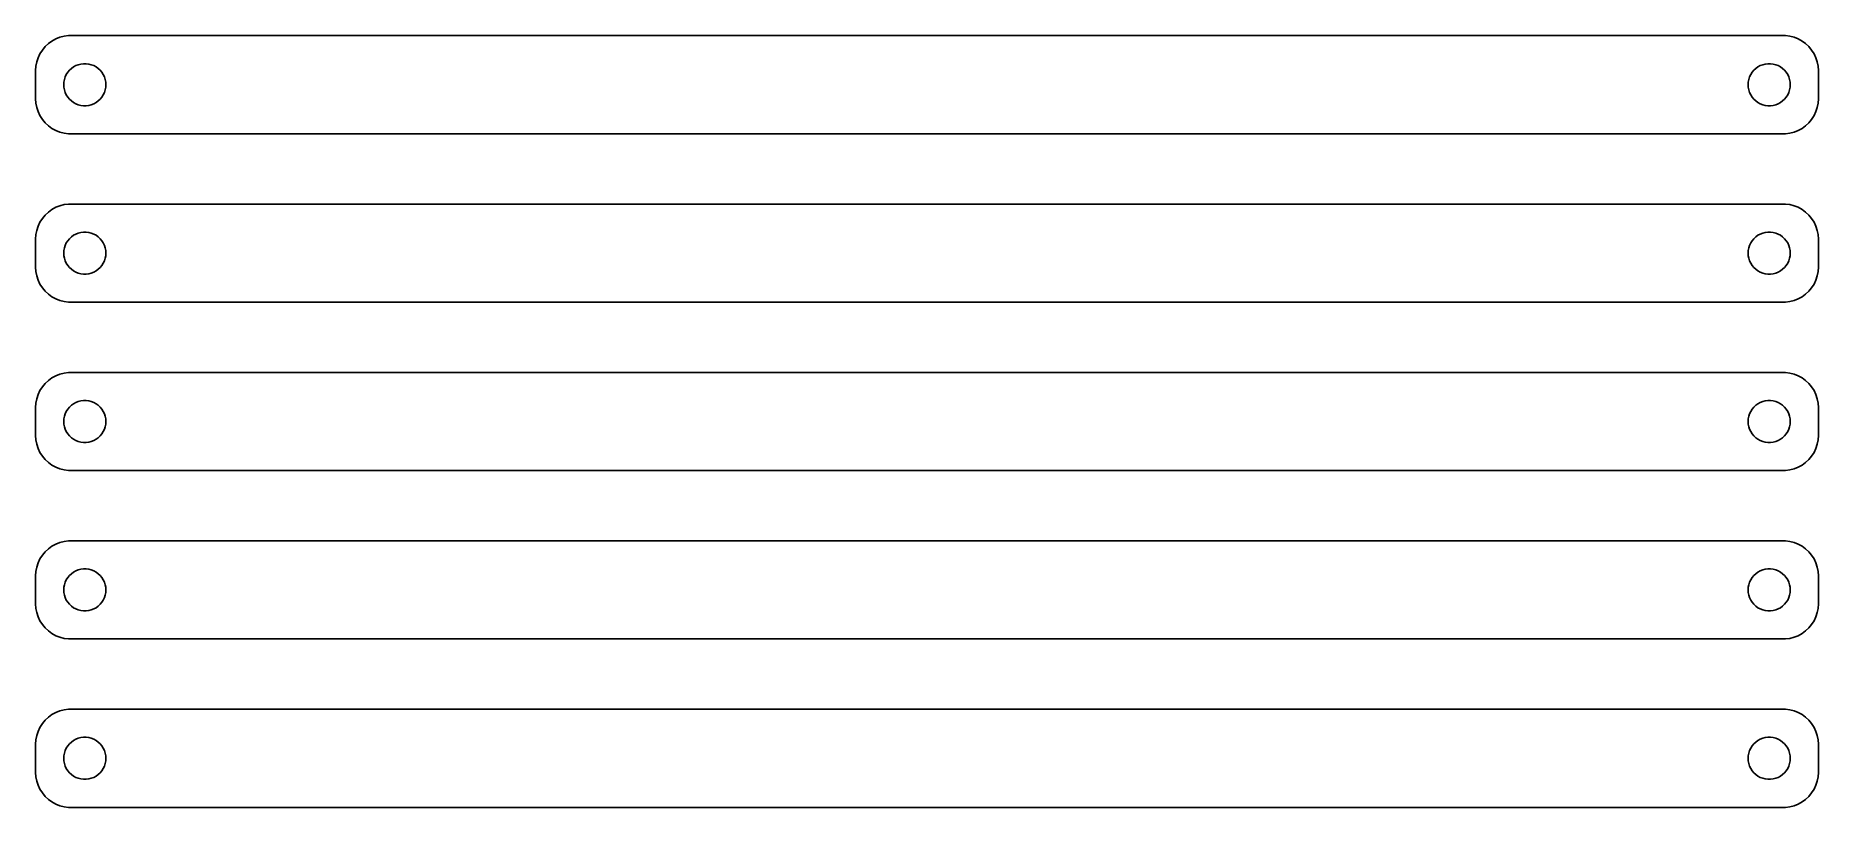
# Model space of a CAD drawing. Header units: metres. Extents: x -127 to 127, y 113 to 223.
import ezdxf

# ---------------------------------------------------------------- set-up
doc = ezdxf.new("R2010")
doc.units = ezdxf.units.M

msp = doc.modelspace()

# ---------------------------------------------------------------- linework, layer by layer
for p, q in [((-125.645, 221.423), (-126.045, 220.939)), ((-125.187, 221.853), (-125.645, 221.423)), ((-124.679, 222.222), (-125.187, 221.853)), ((-124.129, 222.524), (-124.679, 222.222)), ((-123.545, 222.755), (-124.129, 222.524)), ((-122.937, 222.911), (-123.545, 222.755)), ((-122.314, 222.99), (-122.937, 222.911)), ((122.314, 222.99), (-122.314, 222.99)), ((122.937, 222.911), (122.314, 222.99)), ((123.545, 222.755), (122.937, 222.911)), ((124.129, 222.524), (123.545, 222.755)), ((124.679, 222.222), (124.129, 222.524)), ((125.187, 221.853), (124.679, 222.222)), ((125.645, 221.423), (125.187, 221.853)), ((126.045, 220.939), (125.645, 221.423)), ((-126.961, 218.627), (-127, 218)), ((-126.843, 219.243), (-126.961, 218.627)), ((-126.649, 219.841), (-126.843, 219.243)), ((-126.382, 220.409), (-126.649, 219.841)), ((-126.045, 220.939), (-126.382, 220.409)), ((-121.912, 218.312), (-121.607, 218.533)), ((-121.607, 218.533), (-121.277, 218.714)), ((-121.277, 218.714), (-120.927, 218.853)), ((-120.927, 218.853), (-120.562, 218.947)), ((-120.562, 218.947), (-120.188, 218.994)), ((-120.188, 218.994), (-119.812, 218.994)), ((-119.812, 218.994), (-119.438, 218.947)), ((-119.438, 218.947), (-119.073, 218.853)), ((-119.073, 218.853), (-118.723, 218.714)), ((-118.723, 218.714), (-118.393, 218.533)), ((-118.393, 218.533), (-118.088, 218.312)), ((118.088, 218.312), (118.393, 218.533)), ((118.393, 218.533), (118.723, 218.714)), ((118.723, 218.714), (119.073, 218.853)), ((119.073, 218.853), (119.438, 218.947)), ((119.438, 218.947), (119.812, 218.994)), ((119.812, 218.994), (120.188, 218.994)), ((120.188, 218.994), (120.562, 218.947)), ((120.562, 218.947), (120.927, 218.853)), ((120.927, 218.853), (121.277, 218.714)), ((121.277, 218.714), (121.607, 218.533)), ((121.607, 218.533), (121.912, 218.312)), ((126.382, 220.409), (126.045, 220.939)), ((126.649, 219.841), (126.382, 220.409)), ((126.843, 219.243), (126.649, 219.841)), ((126.961, 218.627), (126.843, 219.243)), ((127, 218), (126.961, 218.627)), ((-127, 218), (-127, 214)), ((-123, 216), (-122.976, 216.376)), ((-122.976, 215.624), (-123, 216)), ((-122.976, 216.376), (-122.906, 216.746)), ((-122.906, 216.746), (-122.789, 217.104)), ((-122.789, 217.104), (-122.629, 217.445)), ((-122.629, 217.445), (-122.427, 217.763)), ((-122.427, 217.763), (-122.187, 218.054)), ((-122.187, 218.054), (-121.912, 218.312)), ((-118.088, 218.312), (-117.813, 218.054)), ((-117.813, 218.054), (-117.573, 217.763)), ((-117.573, 217.763), (-117.371, 217.445)), ((-117.371, 217.445), (-117.211, 217.104)), ((-117.211, 217.104), (-117.094, 216.746)), ((-117.094, 216.746), (-117.024, 216.376)), ((-117.024, 216.376), (-117, 216)), ((-117, 216), (-117.024, 215.624)), ((117, 216), (117.024, 216.376)), ((117.024, 215.624), (117, 216)), ((117.024, 216.376), (117.094, 216.746)), ((117.094, 216.746), (117.211, 217.104)), ((117.211, 217.104), (117.371, 217.445)), ((117.371, 217.445), (117.573, 217.763)), ((117.573, 217.763), (117.813, 218.054)), ((117.813, 218.054), (118.088, 218.312)), ((121.912, 218.312), (122.187, 218.054)), ((122.187, 218.054), (122.427, 217.763)), ((122.427, 217.763), (122.629, 217.445)), ((122.629, 217.445), (122.789, 217.104)), ((122.789, 217.104), (122.906, 216.746)), ((122.906, 216.746), (122.976, 216.376)), ((122.976, 216.376), (123, 216)), ((123, 216), (122.976, 215.624)), ((127, 214), (127, 218)), ((-127, 214), (-126.961, 213.373)), ((-126.961, 213.373), (-126.843, 212.757)), ((-122.906, 215.254), (-122.976, 215.624)), ((-122.789, 214.896), (-122.906, 215.254)), ((-122.629, 214.555), (-122.789, 214.896)), ((-122.427, 214.237), (-122.629, 214.555)), ((-122.187, 213.946), (-122.427, 214.237)), ((-121.912, 213.688), (-122.187, 213.946)), ((-121.607, 213.467), (-121.912, 213.688)), ((-121.277, 213.286), (-121.607, 213.467)), ((-118.393, 213.467), (-118.723, 213.286)), ((-118.088, 213.688), (-118.393, 213.467)), ((-117.813, 213.946), (-118.088, 213.688)), ((-117.573, 214.237), (-117.813, 213.946)), ((-117.371, 214.555), (-117.573, 214.237)), ((-117.211, 214.896), (-117.371, 214.555)), ((-117.094, 215.254), (-117.211, 214.896)), ((-117.024, 215.624), (-117.094, 215.254)), ((117.094, 215.254), (117.024, 215.624)), ((117.211, 214.896), (117.094, 215.254)), ((117.371, 214.555), (117.211, 214.896)), ((117.573, 214.237), (117.371, 214.555)), ((117.813, 213.946), (117.573, 214.237)), ((118.088, 213.688), (117.813, 213.946)), ((118.393, 213.467), (118.088, 213.688)), ((118.723, 213.286), (118.393, 213.467)), ((121.607, 213.467), (121.277, 213.286)), ((121.912, 213.688), (121.607, 213.467)), ((122.187, 213.946), (121.912, 213.688)), ((122.427, 214.237), (122.187, 213.946)), ((122.629, 214.555), (122.427, 214.237)), ((122.789, 214.896), (122.629, 214.555)), ((122.906, 215.254), (122.789, 214.896)), ((122.976, 215.624), (122.906, 215.254)), ((126.843, 212.757), (126.961, 213.373)), ((126.961, 213.373), (127, 214)), ((-126.843, 212.757), (-126.649, 212.159)), ((-126.649, 212.159), (-126.382, 211.591)), ((-126.382, 211.591), (-126.045, 211.061)), ((-126.045, 211.061), (-125.645, 210.577)), ((-120.927, 213.147), (-121.277, 213.286)), ((-120.562, 213.053), (-120.927, 213.147)), ((-120.188, 213.006), (-120.562, 213.053)), ((-119.812, 213.006), (-120.188, 213.006)), ((-119.438, 213.053), (-119.812, 213.006)), ((-119.073, 213.147), (-119.438, 213.053)), ((-118.723, 213.286), (-119.073, 213.147)), ((119.073, 213.147), (118.723, 213.286)), ((119.438, 213.053), (119.073, 213.147)), ((119.812, 213.006), (119.438, 213.053)), ((120.188, 213.006), (119.812, 213.006)), ((120.562, 213.053), (120.188, 213.006)), ((120.927, 213.147), (120.562, 213.053)), ((121.277, 213.286), (120.927, 213.147)), ((125.645, 210.577), (126.045, 211.061)), ((126.045, 211.061), (126.382, 211.591)), ((126.382, 211.591), (126.649, 212.159)), ((126.649, 212.159), (126.843, 212.757)), ((-125.645, 210.577), (-125.187, 210.147)), ((-125.187, 210.147), (-124.679, 209.778)), ((-124.679, 209.778), (-124.129, 209.476)), ((-124.129, 209.476), (-123.545, 209.245)), ((-123.545, 209.245), (-122.937, 209.089)), ((-122.937, 209.089), (-122.314, 209.01)), ((-122.314, 209.01), (122.314, 209.01)), ((122.314, 209.01), (122.937, 209.089)), ((122.937, 209.089), (123.545, 209.245)), ((123.545, 209.245), (124.129, 209.476)), ((124.129, 209.476), (124.679, 209.778)), ((124.679, 209.778), (125.187, 210.147)), ((125.187, 210.147), (125.645, 210.577)), ((-124.679, 198.222), (-125.187, 197.853)), ((-124.129, 198.524), (-124.679, 198.222)), ((-123.545, 198.755), (-124.129, 198.524)), ((-122.937, 198.911), (-123.545, 198.755)), ((-122.314, 198.99), (-122.937, 198.911)), ((122.314, 198.99), (-122.314, 198.99)), ((122.937, 198.911), (122.314, 198.99)), ((123.545, 198.755), (122.937, 198.911)), ((124.129, 198.524), (123.545, 198.755)), ((124.679, 198.222), (124.129, 198.524)), ((125.187, 197.853), (124.679, 198.222)), ((-126.649, 195.841), (-126.843, 195.243)), ((-126.382, 196.409), (-126.649, 195.841)), ((-126.045, 196.939), (-126.382, 196.409)), ((-125.645, 197.423), (-126.045, 196.939)), ((-125.187, 197.853), (-125.645, 197.423)), ((125.645, 197.423), (125.187, 197.853)), ((126.045, 196.939), (125.645, 197.423)), ((126.382, 196.409), (126.045, 196.939)), ((126.649, 195.841), (126.382, 196.409)), ((126.843, 195.243), (126.649, 195.841)), ((-126.961, 194.627), (-127, 194)), ((-127, 194), (-127, 190)), ((-126.843, 195.243), (-126.961, 194.627)), ((-122.906, 192.746), (-122.789, 193.104)), ((-122.789, 193.104), (-122.629, 193.445)), ((-122.629, 193.445), (-122.427, 193.763)), ((-122.427, 193.763), (-122.187, 194.054)), ((-122.187, 194.054), (-121.912, 194.312)), ((-121.912, 194.312), (-121.607, 194.533)), ((-121.607, 194.533), (-121.277, 194.714)), ((-121.277, 194.714), (-120.927, 194.853)), ((-120.927, 194.853), (-120.562, 194.947)), ((-120.562, 194.947), (-120.188, 194.994)), ((-120.188, 194.994), (-119.812, 194.994)), ((-119.812, 194.994), (-119.438, 194.947)), ((-119.438, 194.947), (-119.073, 194.853)), ((-119.073, 194.853), (-118.723, 194.714)), ((-118.723, 194.714), (-118.393, 194.533)), ((-118.393, 194.533), (-118.088, 194.312)), ((-118.088, 194.312), (-117.813, 194.054)), ((-117.813, 194.054), (-117.573, 193.763)), ((-117.573, 193.763), (-117.371, 193.445)), ((-117.371, 193.445), (-117.211, 193.104)), ((-117.211, 193.104), (-117.094, 192.746)), ((117.094, 192.746), (117.211, 193.104)), ((117.211, 193.104), (117.371, 193.445)), ((117.371, 193.445), (117.573, 193.763)), ((117.573, 193.763), (117.813, 194.054)), ((117.813, 194.054), (118.088, 194.312)), ((118.088, 194.312), (118.393, 194.533)), ((118.393, 194.533), (118.723, 194.714)), ((118.723, 194.714), (119.073, 194.853)), ((119.073, 194.853), (119.438, 194.947)), ((119.438, 194.947), (119.812, 194.994)), ((119.812, 194.994), (120.188, 194.994)), ((120.188, 194.994), (120.562, 194.947)), ((120.562, 194.947), (120.927, 194.853)), ((120.927, 194.853), (121.277, 194.714)), ((121.277, 194.714), (121.607, 194.533)), ((121.607, 194.533), (121.912, 194.312)), ((121.912, 194.312), (122.187, 194.054)), ((122.187, 194.054), (122.427, 193.763)), ((122.427, 193.763), (122.629, 193.445)), ((122.629, 193.445), (122.789, 193.104)), ((122.789, 193.104), (122.906, 192.746)), ((126.961, 194.627), (126.843, 195.243)), ((127, 194), (126.961, 194.627)), ((127, 190), (127, 194)), ((-123, 192), (-122.976, 192.376)), ((-122.976, 191.624), (-123, 192)), ((-122.976, 192.376), (-122.906, 192.746)), ((-122.906, 191.254), (-122.976, 191.624)), ((-122.789, 190.896), (-122.906, 191.254)), ((-122.629, 190.555), (-122.789, 190.896)), ((-122.427, 190.237), (-122.629, 190.555)), ((-117.371, 190.555), (-117.573, 190.237)), ((-117.211, 190.896), (-117.371, 190.555)), ((-117.094, 191.254), (-117.211, 190.896)), ((-117.094, 192.746), (-117.024, 192.376)), ((-117.024, 191.624), (-117.094, 191.254)), ((-117.024, 192.376), (-117, 192)), ((-117, 192), (-117.024, 191.624)), ((117, 192), (117.024, 192.376)), ((117.024, 191.624), (117, 192)), ((117.024, 192.376), (117.094, 192.746)), ((117.094, 191.254), (117.024, 191.624)), ((117.211, 190.896), (117.094, 191.254)), ((117.371, 190.555), (117.211, 190.896)), ((117.573, 190.237), (117.371, 190.555)), ((122.629, 190.555), (122.427, 190.237)), ((122.789, 190.896), (122.629, 190.555)), ((122.906, 191.254), (122.789, 190.896)), ((122.906, 192.746), (122.976, 192.376)), ((122.976, 191.624), (122.906, 191.254)), ((122.976, 192.376), (123, 192)), ((123, 192), (122.976, 191.624)), ((-127, 190), (-126.961, 189.373)), ((-126.961, 189.373), (-126.843, 188.757)), ((-126.843, 188.757), (-126.649, 188.159)), ((-126.649, 188.159), (-126.382, 187.591)), ((-122.187, 189.946), (-122.427, 190.237)), ((-121.912, 189.688), (-122.187, 189.946)), ((-121.607, 189.467), (-121.912, 189.688)), ((-121.277, 189.286), (-121.607, 189.467)), ((-120.927, 189.147), (-121.277, 189.286)), ((-120.562, 189.053), (-120.927, 189.147)), ((-120.188, 189.006), (-120.562, 189.053)), ((-119.812, 189.006), (-120.188, 189.006)), ((-119.438, 189.053), (-119.812, 189.006)), ((-119.073, 189.147), (-119.438, 189.053)), ((-118.723, 189.286), (-119.073, 189.147)), ((-118.393, 189.467), (-118.723, 189.286)), ((-118.088, 189.688), (-118.393, 189.467)), ((-117.813, 189.946), (-118.088, 189.688)), ((-117.573, 190.237), (-117.813, 189.946)), ((117.813, 189.946), (117.573, 190.237)), ((118.088, 189.688), (117.813, 189.946)), ((118.393, 189.467), (118.088, 189.688)), ((118.723, 189.286), (118.393, 189.467)), ((119.073, 189.147), (118.723, 189.286)), ((119.438, 189.053), (119.073, 189.147)), ((119.812, 189.006), (119.438, 189.053)), ((120.188, 189.006), (119.812, 189.006)), ((120.562, 189.053), (120.188, 189.006)), ((120.927, 189.147), (120.562, 189.053)), ((121.277, 189.286), (120.927, 189.147)), ((121.607, 189.467), (121.277, 189.286)), ((121.912, 189.688), (121.607, 189.467)), ((122.187, 189.946), (121.912, 189.688)), ((122.427, 190.237), (122.187, 189.946)), ((126.382, 187.591), (126.649, 188.159)), ((126.649, 188.159), (126.843, 188.757)), ((126.843, 188.757), (126.961, 189.373)), ((126.961, 189.373), (127, 190)), ((-126.382, 187.591), (-126.045, 187.061)), ((-126.045, 187.061), (-125.645, 186.577)), ((-125.645, 186.577), (-125.187, 186.147)), ((-125.187, 186.147), (-124.679, 185.778)), ((-124.679, 185.778), (-124.129, 185.476)), ((-124.129, 185.476), (-123.545, 185.245)), ((123.545, 185.245), (124.129, 185.476)), ((124.129, 185.476), (124.679, 185.778)), ((124.679, 185.778), (125.187, 186.147)), ((125.187, 186.147), (125.645, 186.577)), ((125.645, 186.577), (126.045, 187.061)), ((126.045, 187.061), (126.382, 187.591)), ((-123.545, 185.245), (-122.937, 185.089)), ((-122.937, 185.089), (-122.314, 185.01)), ((-122.314, 185.01), (122.314, 185.01)), ((122.314, 185.01), (122.937, 185.089)), ((122.937, 185.089), (123.545, 185.245)), ((-126.045, 172.939), (-126.382, 172.409)), ((-125.645, 173.423), (-126.045, 172.939)), ((-125.187, 173.853), (-125.645, 173.423)), ((-124.679, 174.222), (-125.187, 173.853)), ((-124.129, 174.524), (-124.679, 174.222)), ((-123.545, 174.755), (-124.129, 174.524)), ((-122.937, 174.911), (-123.545, 174.755)), ((-122.314, 174.99), (-122.937, 174.911)), ((122.314, 174.99), (-122.314, 174.99)), ((122.937, 174.911), (122.314, 174.99)), ((123.545, 174.755), (122.937, 174.911)), ((124.129, 174.524), (123.545, 174.755)), ((124.679, 174.222), (124.129, 174.524)), ((125.187, 173.853), (124.679, 174.222)), ((125.645, 173.423), (125.187, 173.853)), ((126.045, 172.939), (125.645, 173.423)), ((126.382, 172.409), (126.045, 172.939)), ((-126.961, 170.627), (-127, 170)), ((-126.843, 171.243), (-126.961, 170.627)), ((-126.649, 171.841), (-126.843, 171.243)), ((-126.382, 172.409), (-126.649, 171.841)), ((-122.187, 170.054), (-121.912, 170.312)), ((-121.912, 170.312), (-121.607, 170.533)), ((-121.607, 170.533), (-121.277, 170.714)), ((-121.277, 170.714), (-120.927, 170.853)), ((-120.927, 170.853), (-120.562, 170.947)), ((-120.562, 170.947), (-120.188, 170.994)), ((-120.188, 170.994), (-119.812, 170.994)), ((-119.812, 170.994), (-119.438, 170.947)), ((-119.438, 170.947), (-119.073, 170.853)), ((-119.073, 170.853), (-118.723, 170.714)), ((-118.723, 170.714), (-118.393, 170.533)), ((-118.393, 170.533), (-118.088, 170.312)), ((-118.088, 170.312), (-117.813, 170.054)), ((117.813, 170.054), (118.088, 170.312)), ((118.088, 170.312), (118.393, 170.533)), ((118.393, 170.533), (118.723, 170.714)), ((118.723, 170.714), (119.073, 170.853)), ((119.073, 170.853), (119.438, 170.947)), ((119.438, 170.947), (119.812, 170.994)), ((119.812, 170.994), (120.188, 170.994)), ((120.188, 170.994), (120.562, 170.947)), ((120.562, 170.947), (120.927, 170.853)), ((120.927, 170.853), (121.277, 170.714)), ((121.277, 170.714), (121.607, 170.533)), ((121.607, 170.533), (121.912, 170.312)), ((121.912, 170.312), (122.187, 170.054)), ((126.649, 171.841), (126.382, 172.409)), ((126.843, 171.243), (126.649, 171.841)), ((126.961, 170.627), (126.843, 171.243)), ((127, 170), (126.961, 170.627)), ((-127, 170), (-127, 166)), ((-123, 168), (-122.976, 168.376)), ((-122.976, 167.624), (-123, 168)), ((-122.976, 168.376), (-122.906, 168.746)), ((-122.906, 168.746), (-122.789, 169.104)), ((-122.789, 169.104), (-122.629, 169.445)), ((-122.629, 169.445), (-122.427, 169.763)), ((-122.427, 169.763), (-122.187, 170.054)), ((-117.813, 170.054), (-117.573, 169.763)), ((-117.573, 169.763), (-117.371, 169.445)), ((-117.371, 169.445), (-117.211, 169.104)), ((-117.211, 169.104), (-117.094, 168.746)), ((-117.094, 168.746), (-117.024, 168.376)), ((-117.024, 168.376), (-117, 168)), ((-117, 168), (-117.024, 167.624)), ((117, 168), (117.024, 168.376)), ((117.024, 167.624), (117, 168)), ((117.024, 168.376), (117.094, 168.746)), ((117.094, 168.746), (117.211, 169.104)), ((117.211, 169.104), (117.371, 169.445)), ((117.371, 169.445), (117.573, 169.763)), ((117.573, 169.763), (117.813, 170.054)), ((122.187, 170.054), (122.427, 169.763)), ((122.427, 169.763), (122.629, 169.445)), ((122.629, 169.445), (122.789, 169.104)), ((122.789, 169.104), (122.906, 168.746)), ((122.906, 168.746), (122.976, 168.376)), ((122.976, 168.376), (123, 168)), ((123, 168), (122.976, 167.624)), ((127, 166), (127, 170)), ((-127, 166), (-126.961, 165.373)), ((-126.961, 165.373), (-126.843, 164.757)), ((-122.906, 167.254), (-122.976, 167.624)), ((-122.789, 166.896), (-122.906, 167.254)), ((-122.629, 166.555), (-122.789, 166.896)), ((-122.427, 166.237), (-122.629, 166.555)), ((-122.187, 165.946), (-122.427, 166.237)), ((-121.912, 165.688), (-122.187, 165.946)), ((-121.607, 165.467), (-121.912, 165.688)), ((-121.277, 165.286), (-121.607, 165.467)), ((-120.927, 165.147), (-121.277, 165.286)), ((-120.562, 165.053), (-120.927, 165.147)), ((-119.073, 165.147), (-119.438, 165.053)), ((-118.723, 165.286), (-119.073, 165.147)), ((-118.393, 165.467), (-118.723, 165.286)), ((-118.088, 165.688), (-118.393, 165.467)), ((-117.813, 165.946), (-118.088, 165.688)), ((-117.573, 166.237), (-117.813, 165.946)), ((-117.371, 166.555), (-117.573, 166.237)), ((-117.211, 166.896), (-117.371, 166.555)), ((-117.094, 167.254), (-117.211, 166.896)), ((-117.024, 167.624), (-117.094, 167.254)), ((117.094, 167.254), (117.024, 167.624)), ((117.211, 166.896), (117.094, 167.254)), ((117.371, 166.555), (117.211, 166.896)), ((117.573, 166.237), (117.371, 166.555)), ((117.813, 165.946), (117.573, 166.237)), ((118.088, 165.688), (117.813, 165.946)), ((118.393, 165.467), (118.088, 165.688)), ((118.723, 165.286), (118.393, 165.467)), ((119.073, 165.147), (118.723, 165.286)), ((119.438, 165.053), (119.073, 165.147)), ((120.927, 165.147), (120.562, 165.053)), ((121.277, 165.286), (120.927, 165.147)), ((121.607, 165.467), (121.277, 165.286)), ((121.912, 165.688), (121.607, 165.467)), ((122.187, 165.946), (121.912, 165.688)), ((122.427, 166.237), (122.187, 165.946)), ((122.629, 166.555), (122.427, 166.237)), ((122.789, 166.896), (122.629, 166.555)), ((122.906, 167.254), (122.789, 166.896)), ((122.976, 167.624), (122.906, 167.254)), ((126.843, 164.757), (126.961, 165.373)), ((126.961, 165.373), (127, 166)), ((-126.843, 164.757), (-126.649, 164.159)), ((-126.649, 164.159), (-126.382, 163.591)), ((-126.382, 163.591), (-126.045, 163.061)), ((-126.045, 163.061), (-125.645, 162.577)), ((-125.645, 162.577), (-125.187, 162.147)), ((-120.188, 165.006), (-120.562, 165.053)), ((-119.812, 165.006), (-120.188, 165.006)), ((-119.438, 165.053), (-119.812, 165.006)), ((119.812, 165.006), (119.438, 165.053)), ((120.188, 165.006), (119.812, 165.006)), ((120.562, 165.053), (120.188, 165.006)), ((125.187, 162.147), (125.645, 162.577)), ((125.645, 162.577), (126.045, 163.061)), ((126.045, 163.061), (126.382, 163.591)), ((126.382, 163.591), (126.649, 164.159)), ((126.649, 164.159), (126.843, 164.757)), ((-125.187, 162.147), (-124.679, 161.778)), ((-124.679, 161.778), (-124.129, 161.476)), ((-124.129, 161.476), (-123.545, 161.245)), ((-123.545, 161.245), (-122.937, 161.089)), ((-122.937, 161.089), (-122.314, 161.01)), ((-122.314, 161.01), (122.314, 161.01)), ((122.314, 161.01), (122.937, 161.089)), ((122.937, 161.089), (123.545, 161.245)), ((123.545, 161.245), (124.129, 161.476)), ((124.129, 161.476), (124.679, 161.778)), ((124.679, 161.778), (125.187, 162.147)), ((-124.679, 150.222), (-125.187, 149.853)), ((-124.129, 150.524), (-124.679, 150.222)), ((-123.545, 150.755), (-124.129, 150.524)), ((-122.937, 150.911), (-123.545, 150.755)), ((-122.314, 150.99), (-122.937, 150.911)), ((122.314, 150.99), (-122.314, 150.99)), ((122.937, 150.911), (122.314, 150.99)), ((123.545, 150.755), (122.937, 150.911)), ((124.129, 150.524), (123.545, 150.755)), ((124.679, 150.222), (124.129, 150.524)), ((125.187, 149.853), (124.679, 150.222)), ((-126.649, 147.841), (-126.843, 147.243)), ((-126.382, 148.409), (-126.649, 147.841)), ((-126.045, 148.939), (-126.382, 148.409)), ((-125.645, 149.423), (-126.045, 148.939)), ((-125.187, 149.853), (-125.645, 149.423)), ((125.645, 149.423), (125.187, 149.853)), ((126.045, 148.939), (125.645, 149.423)), ((126.382, 148.409), (126.045, 148.939)), ((126.649, 147.841), (126.382, 148.409)), ((126.843, 147.243), (126.649, 147.841)), ((-126.961, 146.627), (-127, 146)), ((-127, 146), (-127, 142)), ((-126.843, 147.243), (-126.961, 146.627)), ((-122.906, 144.746), (-122.789, 145.104)), ((-122.789, 145.104), (-122.629, 145.445)), ((-122.629, 145.445), (-122.427, 145.763)), ((-122.427, 145.763), (-122.187, 146.054)), ((-122.187, 146.054), (-121.912, 146.312)), ((-121.912, 146.312), (-121.607, 146.533)), ((-121.607, 146.533), (-121.277, 146.714)), ((-121.277, 146.714), (-120.927, 146.853)), ((-120.927, 146.853), (-120.562, 146.947)), ((-120.562, 146.947), (-120.188, 146.994)), ((-120.188, 146.994), (-119.812, 146.994)), ((-119.812, 146.994), (-119.438, 146.947)), ((-119.438, 146.947), (-119.073, 146.853)), ((-119.073, 146.853), (-118.723, 146.714)), ((-118.723, 146.714), (-118.393, 146.533)), ((-118.393, 146.533), (-118.088, 146.312)), ((-118.088, 146.312), (-117.813, 146.054)), ((-117.813, 146.054), (-117.573, 145.763)), ((-117.573, 145.763), (-117.371, 145.445)), ((-117.371, 145.445), (-117.211, 145.104)), ((-117.211, 145.104), (-117.094, 144.746)), ((117.094, 144.746), (117.211, 145.104)), ((117.211, 145.104), (117.371, 145.445)), ((117.371, 145.445), (117.573, 145.763)), ((117.573, 145.763), (117.813, 146.054)), ((117.813, 146.054), (118.088, 146.312)), ((118.088, 146.312), (118.393, 146.533)), ((118.393, 146.533), (118.723, 146.714)), ((118.723, 146.714), (119.073, 146.853)), ((119.073, 146.853), (119.438, 146.947)), ((119.438, 146.947), (119.812, 146.994)), ((119.812, 146.994), (120.188, 146.994)), ((120.188, 146.994), (120.562, 146.947)), ((120.562, 146.947), (120.927, 146.853)), ((120.927, 146.853), (121.277, 146.714)), ((121.277, 146.714), (121.607, 146.533)), ((121.607, 146.533), (121.912, 146.312)), ((121.912, 146.312), (122.187, 146.054)), ((122.187, 146.054), (122.427, 145.763)), ((122.427, 145.763), (122.629, 145.445)), ((122.629, 145.445), (122.789, 145.104)), ((122.789, 145.104), (122.906, 144.746)), ((126.961, 146.627), (126.843, 147.243)), ((127, 146), (126.961, 146.627)), ((127, 142), (127, 146)), ((-123, 144), (-122.976, 144.376)), ((-122.976, 143.624), (-123, 144)), ((-122.976, 144.376), (-122.906, 144.746)), ((-122.906, 143.254), (-122.976, 143.624)), ((-122.789, 142.896), (-122.906, 143.254)), ((-122.629, 142.555), (-122.789, 142.896)), ((-122.427, 142.237), (-122.629, 142.555)), ((-117.371, 142.555), (-117.573, 142.237)), ((-117.211, 142.896), (-117.371, 142.555)), ((-117.094, 143.254), (-117.211, 142.896)), ((-117.094, 144.746), (-117.024, 144.376)), ((-117.024, 143.624), (-117.094, 143.254)), ((-117.024, 144.376), (-117, 144)), ((-117, 144), (-117.024, 143.624)), ((117, 144), (117.024, 144.376)), ((117.024, 143.624), (117, 144)), ((117.024, 144.376), (117.094, 144.746)), ((117.094, 143.254), (117.024, 143.624)), ((117.211, 142.896), (117.094, 143.254)), ((117.371, 142.555), (117.211, 142.896)), ((117.573, 142.237), (117.371, 142.555)), ((122.629, 142.555), (122.427, 142.237)), ((122.789, 142.896), (122.629, 142.555)), ((122.906, 143.254), (122.789, 142.896)), ((122.906, 144.746), (122.976, 144.376)), ((122.976, 143.624), (122.906, 143.254)), ((122.976, 144.376), (123, 144)), ((123, 144), (122.976, 143.624)), ((-127, 142), (-126.961, 141.373)), ((-126.961, 141.373), (-126.843, 140.757)), ((-126.843, 140.757), (-126.649, 140.159)), ((-126.649, 140.159), (-126.382, 139.591)), ((-122.187, 141.946), (-122.427, 142.237)), ((-121.912, 141.688), (-122.187, 141.946)), ((-121.607, 141.467), (-121.912, 141.688)), ((-121.277, 141.286), (-121.607, 141.467)), ((-120.927, 141.147), (-121.277, 141.286)), ((-120.562, 141.053), (-120.927, 141.147)), ((-120.188, 141.006), (-120.562, 141.053)), ((-119.812, 141.006), (-120.188, 141.006)), ((-119.438, 141.053), (-119.812, 141.006)), ((-119.073, 141.147), (-119.438, 141.053)), ((-118.723, 141.286), (-119.073, 141.147)), ((-118.393, 141.467), (-118.723, 141.286)), ((-118.088, 141.688), (-118.393, 141.467)), ((-117.813, 141.946), (-118.088, 141.688)), ((-117.573, 142.237), (-117.813, 141.946)), ((117.813, 141.946), (117.573, 142.237)), ((118.088, 141.688), (117.813, 141.946)), ((118.393, 141.467), (118.088, 141.688)), ((118.723, 141.286), (118.393, 141.467)), ((119.073, 141.147), (118.723, 141.286)), ((119.438, 141.053), (119.073, 141.147)), ((119.812, 141.006), (119.438, 141.053)), ((120.188, 141.006), (119.812, 141.006)), ((120.562, 141.053), (120.188, 141.006)), ((120.927, 141.147), (120.562, 141.053)), ((121.277, 141.286), (120.927, 141.147)), ((121.607, 141.467), (121.277, 141.286)), ((121.912, 141.688), (121.607, 141.467)), ((122.187, 141.946), (121.912, 141.688)), ((122.427, 142.237), (122.187, 141.946)), ((126.382, 139.591), (126.649, 140.159)), ((126.649, 140.159), (126.843, 140.757)), ((126.843, 140.757), (126.961, 141.373)), ((126.961, 141.373), (127, 142)), ((-126.382, 139.591), (-126.045, 139.061)), ((-126.045, 139.061), (-125.645, 138.577)), ((-125.645, 138.577), (-125.187, 138.147)), ((-125.187, 138.147), (-124.679, 137.778)), ((-124.679, 137.778), (-124.129, 137.476)), ((-124.129, 137.476), (-123.545, 137.245)), ((-123.545, 137.245), (-122.937, 137.089)), ((122.937, 137.089), (123.545, 137.245)), ((123.545, 137.245), (124.129, 137.476)), ((124.129, 137.476), (124.679, 137.778)), ((124.679, 137.778), (125.187, 138.147)), ((125.187, 138.147), (125.645, 138.577)), ((125.645, 138.577), (126.045, 139.061)), ((126.045, 139.061), (126.382, 139.591)), ((-122.937, 137.089), (-122.314, 137.01)), ((-122.314, 137.01), (122.314, 137.01)), ((122.314, 137.01), (122.937, 137.089)), ((-126.045, 124.939), (-126.382, 124.409)), ((-125.645, 125.423), (-126.045, 124.939)), ((-125.187, 125.853), (-125.645, 125.423)), ((-124.679, 126.222), (-125.187, 125.853)), ((-124.129, 126.524), (-124.679, 126.222)), ((-123.545, 126.755), (-124.129, 126.524)), ((-122.937, 126.911), (-123.545, 126.755)), ((-122.314, 126.99), (-122.937, 126.911)), ((122.314, 126.99), (-122.314, 126.99)), ((122.937, 126.911), (122.314, 126.99)), ((123.545, 126.755), (122.937, 126.911)), ((124.129, 126.524), (123.545, 126.755)), ((124.679, 126.222), (124.129, 126.524)), ((125.187, 125.853), (124.679, 126.222)), ((125.645, 125.423), (125.187, 125.853)), ((126.045, 124.939), (125.645, 125.423)), ((126.382, 124.409), (126.045, 124.939)), ((-126.961, 122.627), (-127, 122)), ((-127, 122), (-127, 118)), ((-126.843, 123.243), (-126.961, 122.627)), ((-126.649, 123.841), (-126.843, 123.243)), ((-126.382, 124.409), (-126.649, 123.841)), ((-122.427, 121.763), (-122.187, 122.054)), ((-122.187, 122.054), (-121.912, 122.312)), ((-121.912, 122.312), (-121.607, 122.533)), ((-121.607, 122.533), (-121.277, 122.714)), ((-121.277, 122.714), (-120.927, 122.853)), ((-120.927, 122.853), (-120.562, 122.947)), ((-120.562, 122.947), (-120.188, 122.994)), ((-120.188, 122.994), (-119.812, 122.994)), ((-119.812, 122.994), (-119.438, 122.947)), ((-119.438, 122.947), (-119.073, 122.853)), ((-119.073, 122.853), (-118.723, 122.714)), ((-118.723, 122.714), (-118.393, 122.533)), ((-118.393, 122.533), (-118.088, 122.312)), ((-118.088, 122.312), (-117.813, 122.054)), ((-117.813, 122.054), (-117.573, 121.763)), ((117.573, 121.763), (117.813, 122.054)), ((117.813, 122.054), (118.088, 122.312)), ((118.088, 122.312), (118.393, 122.533)), ((118.393, 122.533), (118.723, 122.714)), ((118.723, 122.714), (119.073, 122.853)), ((119.073, 122.853), (119.438, 122.947)), ((119.438, 122.947), (119.812, 122.994)), ((119.812, 122.994), (120.188, 122.994)), ((120.188, 122.994), (120.562, 122.947)), ((120.562, 122.947), (120.927, 122.853)), ((120.927, 122.853), (121.277, 122.714)), ((121.277, 122.714), (121.607, 122.533)), ((121.607, 122.533), (121.912, 122.312)), ((121.912, 122.312), (122.187, 122.054)), ((122.187, 122.054), (122.427, 121.763)), ((126.649, 123.841), (126.382, 124.409)), ((126.843, 123.243), (126.649, 123.841)), ((126.961, 122.627), (126.843, 123.243)), ((127, 122), (126.961, 122.627)), ((127, 118), (127, 122)), ((-123, 120), (-122.976, 120.376)), ((-122.976, 119.624), (-123, 120)), ((-122.976, 120.376), (-122.906, 120.746)), ((-122.906, 119.254), (-122.976, 119.624)), ((-122.906, 120.746), (-122.789, 121.104)), ((-122.789, 121.104), (-122.629, 121.445)), ((-122.629, 121.445), (-122.427, 121.763)), ((-117.573, 121.763), (-117.371, 121.445)), ((-117.371, 121.445), (-117.211, 121.104)), ((-117.211, 121.104), (-117.094, 120.746)), ((-117.094, 120.746), (-117.024, 120.376)), ((-117.024, 119.624), (-117.094, 119.254)), ((-117.024, 120.376), (-117, 120)), ((-117, 120), (-117.024, 119.624)), ((117, 120), (117.024, 120.376)), ((117.024, 119.624), (117, 120)), ((117.024, 120.376), (117.094, 120.746)), ((117.094, 119.254), (117.024, 119.624)), ((117.094, 120.746), (117.211, 121.104)), ((117.211, 121.104), (117.371, 121.445)), ((117.371, 121.445), (117.573, 121.763)), ((122.427, 121.763), (122.629, 121.445)), ((122.629, 121.445), (122.789, 121.104)), ((122.789, 121.104), (122.906, 120.746)), ((122.906, 120.746), (122.976, 120.376)), ((122.976, 119.624), (122.906, 119.254)), ((122.976, 120.376), (123, 120)), ((123, 120), (122.976, 119.624)), ((-127, 118), (-126.961, 117.373)), ((-126.961, 117.373), (-126.843, 116.757)), ((-122.789, 118.896), (-122.906, 119.254)), ((-122.629, 118.555), (-122.789, 118.896)), ((-122.427, 118.237), (-122.629, 118.555)), ((-122.187, 117.946), (-122.427, 118.237)), ((-121.912, 117.688), (-122.187, 117.946)), ((-121.607, 117.467), (-121.912, 117.688)), ((-121.277, 117.286), (-121.607, 117.467)), ((-120.927, 117.147), (-121.277, 117.286)), ((-120.562, 117.053), (-120.927, 117.147)), ((-120.188, 117.006), (-120.562, 117.053)), ((-119.812, 117.006), (-120.188, 117.006)), ((-119.438, 117.053), (-119.812, 117.006)), ((-119.073, 117.147), (-119.438, 117.053)), ((-118.723, 117.286), (-119.073, 117.147)), ((-118.393, 117.467), (-118.723, 117.286)), ((-118.088, 117.688), (-118.393, 117.467)), ((-117.813, 117.946), (-118.088, 117.688)), ((-117.573, 118.237), (-117.813, 117.946)), ((-117.371, 118.555), (-117.573, 118.237)), ((-117.211, 118.896), (-117.371, 118.555)), ((-117.094, 119.254), (-117.211, 118.896)), ((117.211, 118.896), (117.094, 119.254)), ((117.371, 118.555), (117.211, 118.896)), ((117.573, 118.237), (117.371, 118.555)), ((117.813, 117.946), (117.573, 118.237)), ((118.088, 117.688), (117.813, 117.946)), ((118.393, 117.467), (118.088, 117.688)), ((118.723, 117.286), (118.393, 117.467)), ((119.073, 117.147), (118.723, 117.286)), ((119.438, 117.053), (119.073, 117.147)), ((119.812, 117.006), (119.438, 117.053)), ((120.188, 117.006), (119.812, 117.006)), ((120.562, 117.053), (120.188, 117.006)), ((120.927, 117.147), (120.562, 117.053)), ((121.277, 117.286), (120.927, 117.147)), ((121.607, 117.467), (121.277, 117.286)), ((121.912, 117.688), (121.607, 117.467)), ((122.187, 117.946), (121.912, 117.688)), ((122.427, 118.237), (122.187, 117.946)), ((122.629, 118.555), (122.427, 118.237)), ((122.789, 118.896), (122.629, 118.555)), ((122.906, 119.254), (122.789, 118.896)), ((126.843, 116.757), (126.961, 117.373)), ((126.961, 117.373), (127, 118)), ((-126.843, 116.757), (-126.649, 116.159)), ((-126.649, 116.159), (-126.382, 115.591)), ((-126.382, 115.591), (-126.045, 115.061)), ((-126.045, 115.061), (-125.645, 114.577)), ((-125.645, 114.577), (-125.187, 114.147)), ((125.187, 114.147), (125.645, 114.577)), ((125.645, 114.577), (126.045, 115.061)), ((126.045, 115.061), (126.382, 115.591)), ((126.382, 115.591), (126.649, 116.159)), ((126.649, 116.159), (126.843, 116.757)), ((-125.187, 114.147), (-124.679, 113.778)), ((-124.679, 113.778), (-124.129, 113.476)), ((-124.129, 113.476), (-123.545, 113.245)), ((-123.545, 113.245), (-122.937, 113.089)), ((-122.937, 113.089), (-122.314, 113.01)), ((-122.314, 113.01), (122.314, 113.01)), ((122.314, 113.01), (122.937, 113.089)), ((122.937, 113.089), (123.545, 113.245)), ((123.545, 113.245), (124.129, 113.476)), ((124.129, 113.476), (124.679, 113.778)), ((124.679, 113.778), (125.187, 114.147))]:
    msp.add_line(p, q)

doc.saveas('drawing.dxf')
